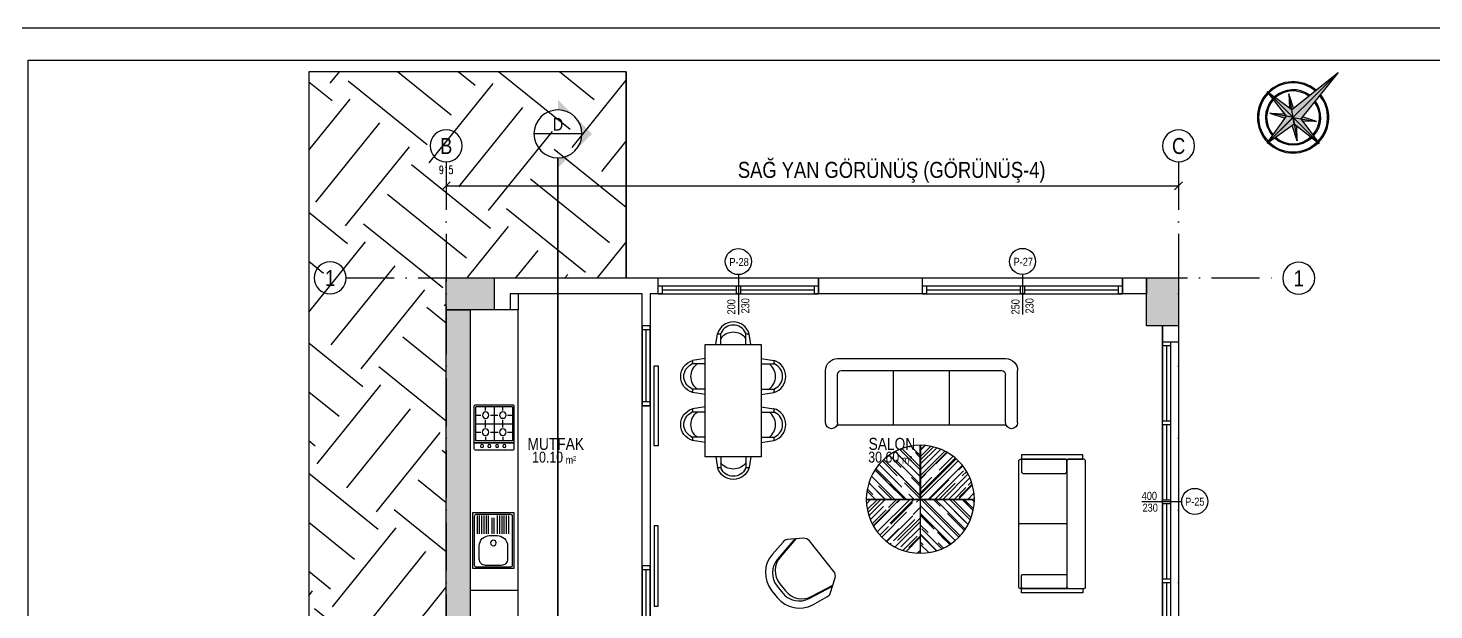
# Model space of a CAD drawing. Header units: millimetres. Extents: x 82776 to 137242, y 11666 to 27998.
# Drawn here: x 94439 to 96195, y 13939 to 14666 of the extents above; entities that cross this region are included whole.
import ezdxf
from ezdxf.enums import TextEntityAlignment as Align
from ezdxf.xclip import XClip

# ---------------------------------------------------------------- set-up
doc = ezdxf.new("R2010")
doc.units = ezdxf.units.MM
doc.header["$XCLIPFRAME"] = 0
doc.linetypes.add('ACAD_ISO10W100', pattern=[18, 12, -3, 0, -3])
doc.linetypes.add('DASHED', pattern=[15, 10, -5])
doc.layers.add('0_IFC_Area', color=100, linetype='Continuous', plot=False)
for name, color, linetype in [('0_IFC_Dimension_Exterior_50', 253, 'Continuous'), ('0_IFC_Elevation_5', 252, 'Continuous'), ('0_IFC_Grid', 14, 'ACAD_ISO10W100'), ('0_IFC_Grid_Text_100', 14, 'Continuous'), ('0_IFC_Hatch', 250, 'Continuous'), ('0_IFC_Hatch_Structure', 251, 'Continuous'), ('0_IFC_Legend_Viewport', 7, 'Continuous'), ('0_IFC_Notation_Section_50', 10, 'Continuous'), ('0_IFC_Room_Text(No)_50', 12, 'Continuous'), ('0_IFC_Text_Explanation_50', 231, 'Continuous'), ('0_IFC_Window_Text', 60, 'Continuous'), ('1_IFC_Concrete_Section', 50, 'Continuous'), ('2_IFC_Wall', 130, 'Continuous'), ('3_IFC_Window', 136, 'Continuous'), ('6_IFC_Furniture', 35, 'Continuous'), ('6_IFC_Furniture_WC', 64, 'Continuous'), ('6_IFC_Furniture_Wetspace', 64, 'Continuous'), ('7_IFC_Landscape', 45, 'Continuous')]:
    doc.layers.add(name, color=color, linetype=linetype)
doc.styles.add('ARIAL-NARROW', font='ARIALN.TTF')
doc.styles.add('IFC_TEXT', font='ARIALN.TTF')
doc.styles.add('IFC_TEXT_DIM', font='romans.shx', dxfattribs={"width": 0.7})
doc.dimstyles.new('IFC_Dim50', dxfattribs={"dimtxt": 10, "dimasz": 10, "dimexe": 0.00125, "dimexo": 0.000625, "dimgap": 5, "dimtad": 1, "dimdec": 4, "dimrnd": 0.5, "dimzin": 9, "dimtxsty": 'IFC_TEXT_DIM', "dimblk": 'OBLIQUE', "dimcen": -2.5, "dimclrd": 256, "dimclre": 256, "dimclrt": 256, "dimazin": 0, "dimtfac": 1, "dimtdec": 4, "dimtix": 1, "dimtmove": 1, "dimatfit": 3, "dimfxl": 5, "dimfxlon": 1, "dimtfillclr": 256, "dimlwd": -1, "dimlwe": 5, "dimarcsym": 0})

# ---------------------------------------------------------------- blocks, each defined once
blk = doc.blocks.new('A$C13A74F9A')
at = {"layer": '0_IFC_Text_Explanation_50', "true_color": 0x636466}
h = blk.add_hatch(color=251, dxfattribs=at)
h.dxf.hatch_style = 1
h.paths.add_polyline_path([(0, 159.2), (-16.1, 11.3), (0, 0)])
h.paths.add_polyline_path([(48.7, 34.1), (15.5, 17.3), (16.1, 11.3)])
h.paths.add_polyline_path([(16.1, 11.3), (0, 0), (91.8, 0)])
h.paths.add_polyline_path([(21.4, -8.5), (13.5, -9.5), (48.7, -34.1)])
h.paths.add_polyline_path([(0, 0), (-13.5, -9.5), (0, -91.8)])
h.paths.add_polyline_path([(-13.5, -9.5), (-21.4, -8.5), (-48.7, -34.1)])
h.paths.add_polyline_path([(-16.1, 11.3), (-91.8, 0), (0, 0)])
h.paths.add_polyline_path([(-15.5, 17.3), (-48.7, 34.1), (-16.1, 11.3)])
at = {"layer": '0_IFC_Text_Explanation_50', "true_color": 0x939598}
h = blk.add_hatch(color=252, dxfattribs=at)
h.dxf.hatch_style = 1
h.paths.add_polyline_path([(0, 159.2), (0, 0), (16.1, 11.3)])
h.paths.add_polyline_path([(48.7, 34.1), (16.1, 11.3), (23.2, 10.2)])
h.paths.add_polyline_path([(91.8, 0), (0, 0), (13.5, -9.5)])
h.paths.add_polyline_path([(13.5, -9.5), (13.5, -9.5), (12.5, -15.8), (48.7, -34.1)])
h.paths.add_polyline_path([(13.5, -9.5), (0, 0), (0, -91.8)])
h.paths.add_polyline_path([(-12.5, -15.8), (-13.5, -9.5), (-48.7, -34.1)])
h.paths.add_polyline_path([(0, 0), (-91.8, 0), (-13.5, -9.5)])
h.paths.add_polyline_path([(-23.2, 10.2), (-48.7, 34.1), (-16.1, 11.3)])
at = {"layer": '0_IFC_Text_Explanation_50'}
for p, q in [((-16.1, 11.3), (0, 159.2)), ((0, 159.2), (16.1, 11.3)), ((-91.8, 0), (-16.1, 11.3)), ((16.1, 11.3), (91.8, 0)), ((0, -91.8), (-13.5, -9.5)), ((13.9, -9.7), (0, 0)), ((0, 0), (0, -91.8))]:
    blk.add_line(p, q, dxfattribs=at)
for points in [[(0, -91.8), (0, 159.2)], [(0, 0), (-48.7, 34.1)], [(-15.5, 17.3), (-48.7, 34.1), (-23.2, 10.2)], [(0, 0), (48.7, 34.1)], [(48.7, 34.1), (15.5, 17.3)], [(48.7, 34.1), (23.2, 10.2)], [(-91.8, 0), (0, 0)], [(0, 0), (-48.7, -34.1)], [(-48.7, -34.1), (-21.4, -8.5)], [(-48.7, -34.1), (-12.5, -15.8)], [(0, 0), (48.7, -34.1)], [(91.8, 0), (0, 0)], [(0, -91.8), (13.5, -9.5)], [(48.7, -34.1), (12.5, -15.8)], [(48.7, -34.1), (21.4, -8.5)]]:
    blk.add_lwpolyline(points, dxfattribs=at)
for points in [[(-91.8, 0), (0, 0), (-13.5, -9.5)], [(91.8, 0), (0, 0), (13.5, -9.5)]]:
    blk.add_lwpolyline(points, close=True, dxfattribs=at)
for radius, start, end in [(89.1, 94.9431, 179.7437), (86.2, 95.3202, 179.4499), (89.1, 0.2563, 85.0569), (86.2, 0.5501, 84.6798), (69, 98.261, 177.1642), (66.1, 98.9053, 176.665), (69, 2.8358, 81.739), (66.1, 3.335, 81.0947), (89.1, 180.2151, 269.7175), (86.2, 180.4617, 269.3936), (69, 182.3776, 266.8716), (66.1, 182.7955, 266.3203), (89.1, 270.2825, 359.7849), (86.2, 270.6064, 359.5383), (69, 273.1284, 357.6224), (66.1, 273.6797, 357.2045)]:
    blk.add_arc((0, 0), radius, start, end, dxfattribs=at)
blk = doc.blocks.new('*U125')
at = {"layer": '0_IFC_Legend_Viewport', "transparency": 33554687}
blk.add_lwpolyline([(-2040.1, 2920), (0, 2920), (0, 0), (-2040.1, 0)], close=True, dxfattribs=at)
at = {"style": 'IFC_TEXT'}
for tag, p in [('PAFTA', (-1847.1, 17.9)), ('KOT', (-1159.1, 18)), ('OLCEK', (-110.4, 17.9))]:
    blk.add_attdef(tag, p, '', height=35, dxfattribs=at)
blk = doc.blocks.new('E-F_STR')
at = {"layer": '0_IFC_Hatch_Structure', "transparency": 33554687}
h = blk.add_hatch(dxfattribs=at)
h.set_pattern_fill('ANSI33', color=256, angle=90)
h.set_pattern_definition([(135, (-98472.608, -14205.3425), (-4.49012806, -4.49012806), []), (135, (-98472.608, -14200.8524), (-4.49012806, -4.49012806), [3.175, -1.5875])])
h.paths.add_polyline_path([(1770, 0), (1730, 0), (1730, 60), (1770, 60)])
h.paths.add_polyline_path([(915, 40), (915, 0), (855, 0), (855, 40)])
h.paths.add_polyline_path([(0, 0), (40, 0), (40, 60), (0, 60)])
h.paths.add_polyline_path([(0, 690), (40, 690), (40, 750), (0, 750)])
h.paths.add_polyline_path([(0, 1170), (40, 1170), (40, 1230), (0, 1230)])
h.paths.add_polyline_path([(855, 1190), (855, 1230), (915, 1230), (915, 1190)])
h.paths.add_polyline_path([(915, 750), (915, 710), (855, 710), (855, 750)])
h.paths.add_polyline_path([(1770, 690), (1730, 690), (1730, 750), (1770, 750)])
h.paths.add_polyline_path([(1770, 1170), (1730, 1170), (1730, 1230), (1770, 1230)])
at = {"layer": '1_IFC_Concrete_Section'}
for points in [[(0, 1170), (40, 1170), (40, 1230), (0, 1230)], [(855, 1190), (855, 1230), (915, 1230), (915, 1190)], [(1770, 1170), (1730, 1170), (1730, 1230), (1770, 1230)], [(0, 690), (40, 690), (40, 750), (0, 750)], [(915, 750), (915, 710), (855, 710), (855, 750)], [(1770, 690), (1730, 690), (1730, 750), (1770, 750)], [(0, 0), (40, 0), (40, 60), (0, 60)], [(1770, 0), (1730, 0), (1730, 60), (1770, 60)], [(915, 40), (915, 0), (855, 0), (855, 40)]]:
    blk.add_lwpolyline(points, close=True, dxfattribs=at)
blk = doc.blocks.new('D BLOK ST')
at = {"layer": '0_IFC_Hatch_Structure', "transparency": 33554687}
h = blk.add_hatch(dxfattribs=at)
h.set_pattern_fill('ANSI33', color=256, angle=90)
h.set_pattern_definition([(135, (-94688.936, -14353.415), (-4.49012806, -4.49012806), []), (135, (-94688.936, -14348.925), (-4.49012806, -4.49012806), [3.175, -1.5875])])
h.paths.add_polyline_path([(855, -40), (885, -40), (885, -1190), (855, -1190)])
at = {"layer": '1_IFC_Concrete_Section'}
blk.add_lwpolyline([(855, -40), (885, -40), (885, -1190), (855, -1190)], close=True, dxfattribs=at)
ref = blk.add_blockref('E-F_STR', (0, -1230))
XClip(ref).set_block_clipping_path([(785.9590912776, -51.8052527105), (1867.1898331397, 1268.2122821532)])
blk = doc.blocks.new('TEK KANAT')
blk.add_wipeout([(-50, 0), (-50, -10), (50, -10), (50, 0)]).dxf.layer = '3_IFC_Window'
at = {"layer": '3_IFC_Window'}
blk.add_lwpolyline([(-50, 0), (-50, -10), (50, -10), (50, 0)], close=True, dxfattribs=at)
for points in [[(-45, 0), (-45, -10)], [(45, 0), (45, -10)], [(50, 0), (50, -10)], [(45, -5), (-45, -5)]]:
    blk.add_lwpolyline(points, dxfattribs=at)
blk = doc.blocks.new('*U354')
blk.add_wipeout([(0, 0), (0, -90), (60, -90), (60, 0)]).dxf.layer = '6_IFC_Furniture_WC'
at = {"layer": '6_IFC_Furniture_WC'}
blk.add_lwpolyline([(0, 0), (60, 0), (60, -90), (0, -90)], close=True, dxfattribs=at)
blk = doc.blocks.new('*U371')
blk.add_wipeout([(0, 0), (0, -350), (60, -350), (60, 0)]).dxf.layer = '6_IFC_Furniture_WC'
at = {"layer": '6_IFC_Furniture_WC'}
blk.add_lwpolyline([(0, 0), (60, 0), (60, -350), (0, -350)], close=True, dxfattribs=at)
blk = doc.blocks.new('IFC_MUTFAK EVYE2')
at = {"layer": '6_IFC_Furniture_Wetspace', "transparency": 33554687}
blk.add_lwpolyline([(70, 0), (0, 0), (0, -51), (70, -51), (70, 0)], close=True, dxfattribs=at)
for points in [[(66, -2), (4, -2, 0.414214), (2, -4), (2, -47, 0.414214), (4, -49), (66, -49, 0.414214), (68, -47), (68, -4, 0.414214)], [(28.3, -7.8), (12, -7.8, 0.414214), (4, -15.8), (4, -35.2, 0.414214), (12, -43.2), (28.3, -43.2, 0.414214), (41.3, -30.2), (41.3, -20.8, 0.414214)]]:
    blk.add_lwpolyline(points, format="xyb", close=True, dxfattribs=at)
for points in [[(66.3, -6.7), (43.6, -6.7)], [(66.3, -9.5), (43.6, -9.5)], [(66.3, -12.3), (43.6, -12.3)], [(66.3, -15.1), (43.6, -15.1)], [(66.3, -17.9), (43.6, -17.9)], [(66.3, -20.7), (43.6, -20.7)], [(63.6, -24.8), (43.6, -24.8)], [(63.6, -27.6), (43.6, -27.6)], [(66.3, -31.9), (43.6, -31.9)], [(66.3, -34.7), (43.6, -34.7)], [(66.3, -37.5), (43.6, -37.5)], [(66.3, -40.3), (43.6, -40.3)], [(66.3, -43.1), (43.6, -43.1)], [(66.3, -45.9), (43.6, -45.9)]]:
    blk.add_lwpolyline(points, dxfattribs=at)
blk.add_circle((32.1, -25.5), 3.5, dxfattribs=at)
blk = doc.blocks.new('IFC_OCAK')
at = {"layer": '6_IFC_Furniture_Wetspace'}
for p, q in [((-32.5, -24.1), (-32.5, 24)), ((-31.5, 25), (22.2, 25)), ((-23.8, -25.1), (-23.8, 25)), ((-23.3, -25.1), (-23.3, 25)), ((-21.2, 23), (-21.2, -23)), ((21.2, 23), (-21.2, 23)), ((21.2, 23), (21.2, -23)), ((23.2, 24), (23.2, -24.1)), ((-31.5, -25.1), (22.2, -25.1)), ((-21.2, -23), (21.2, -23))]:
    blk.add_line(p, q, dxfattribs=at)
for points in [[(-10.7, 16.6), (-10.7, 23)], [(0, -23), (0, 23)], [(10.7, 16.6), (10.7, 23)], [(-16.3, 10.7), (-21.2, 10.7)], [(-10.7, -4.8), (-10.7, 4.9)], [(-4.8, 10.7), (4.8, 10.7)], [(10.7, -4.8), (10.7, 4.7)], [(16.7, 10.7), (21.2, 10.7)], [(21.2, -0.2), (-21.2, -0.2)], [(-16.3, -10.7), (-21.2, -10.7)], [(-10.7, -23), (-10.7, -16.6)], [(-4.8, -10.7), (4.8, -10.7)], [(10.7, -23), (10.7, -16.6)], [(16.7, -10.7), (21.2, -10.7)]]:
    blk.add_lwpolyline(points, dxfattribs=at)
for centre, radius in [((-27.9, 12.7), 1.85), ((-27.9, 3.6), 1.85), ((-10.6, 10.7), 4.03), ((10.8, 10.7), 4.03), ((-27.9, -6.1), 1.85), ((-27.9, -15.3), 1.85), ((-10.6, -10.9), 4.03), ((10.7, -10.7), 4.03)]:
    blk.add_circle(centre, radius, dxfattribs=at)
for centre, start, end in [((-31.5, 24), 90, 180), ((22.2, 24), 0, 90), ((-31.5, -24.1), 180, 270), ((22.2, -24.1), 270, 0)]:
    blk.add_arc(centre, 1, start, end, dxfattribs=at)
blk = doc.blocks.new('IFC_KOLTUK TEKLI')
blk.add_wipeout([(-41.8, 25.5), (-17.7, 22.7), (-16.4, 22.3), (-15, 21.9), (-13.3, 21.1), (-11.7, 20.3), (-10, 19.2), (-8.5, 18.1), (-6.7, 16.4), (-5.8, 15.3), (-4, 13), (-2.7, 10.8), (-1.8, 8.6), (-0.8, 5.4), (-0.3, 2), (-0.3, -1.8), (-1.2, -6.1), (-2.2, -8.9), (-4.2, -12.5), (-5.9, -14.8), (-8.3, -17.1), (-10.4, -18.8), (-14.1, -20.8), (-15.8, -21.4), (-18.9, -22.1), (-23.4, -23), (-28.4, -24), (-39.7, -26.2), (-40.4, -26.1), (-41.1, -25.8), (-41.5, -25.3), (-41.9, -24.6), (-42, -22.3), (-42, -22.3), (-45.6, -22.5), (-46.8, -22.3), (-47.9, -21.5), (-48.5, -20.9), (-49.6, -19.4), (-50.1, -18.5), (-50.6, -17.4), (-51.1, -16.3), (-51.5, -15), (-52.2, -12.9), (-52.7, -10.9), (-53.1, -8.6), (-53.4, -6.8), (-53.7, -4.4), (-53.8, -1.9), (-53.9, -0.2), (-54, 2.5), (-53.8, 5.8), (-53.7, 7.4), (-53.4, 9.7), (-52.9, 12.7), (-52.4, 14.6), (-51.6, 16.8), (-51, 18.1), (-50.2, 19.7), (-49, 20.6), (-47.5, 21.2), (-45.1, 21.3), (-43.9, 21.4), (-44, 23.2), (-43.9, 23.8), (-43.8, 24.2), (-43.7, 24.4), (-43.3, 24.8), (-42.5, 25.3)]).dxf.layer = '6_IFC_Furniture'
at = {"layer": '6_IFC_Furniture'}
for p, q in [((-47.5, 21.2), (-43.9, 21.4)), ((-43.8, 18.7), (-44, 23.1)), ((-41.5, 25.4), (-17.7, 22.7)), ((-17.6, 21), (-17.6, 19.9)), ((-42, 17.1), (-16.9, 18.2)), ((-40.5, -17.9), (-15.3, -16.8)), ((-15.9, -18.6), (-15.9, -19.7)), ((-45.6, -22.5), (-42, -22.3)), ((-42, -24.1), (-42.1, -19.7)), ((-39.3, -26.2), (-15.8, -21.4))]:
    blk.add_line(p, q, dxfattribs=at)
blk.add_lwpolyline([(-47.5, 21.2), (-48.6, 20.9), (-49.7, 20), (-50.7, 18.7), (-51.6, 16.8), (-52.4, 14.6), (-53.1, 11.9), (-53.5, 9), (-53.8, 5.8), (-54, 2.5), (-53.9, -1), (-53.7, -4.4), (-53.3, -7.7), (-52.7, -10.9), (-51.9, -13.8), (-51.1, -16.3), (-50.1, -18.5), (-49, -20.3), (-47.9, -21.5), (-46.8, -22.3), (-45.6, -22.5)], dxfattribs=at)
for centre, radius, start, end in [((-41.8, 23.2), 2.24, 83.5321, 182.491), ((-23.3, 0.4), 23.1, 289.0213, 75.9607), ((-16.4, 21), 1.25, 71.4892, 182.491), ((-14.9, 20), 2.65, 182.491, 246.9129), ((-42.1, 18.8), 1.75, 182.491, 272.491), ((-36.4, -0.2), 21.9, 309.3609, 55.6211), ((-23.3, 0.4), 18.7, 298.0691, 66.9129), ((-40.4, -19.6), 1.75, 92.491, 182.491), ((-13.3, -18.5), 2.65, 118.0691, 182.491), ((-39.7, -24), 2.24, 182.491, 281.4499), ((-14.6, -19.6), 1.25, 182.491, 293.4929)]:
    blk.add_arc(centre, radius, start, end, dxfattribs=at)
blk = doc.blocks.new('*U344')
blk.add_wipeout([(0, 0), (140, 0), (140, -70), (0, -70)]).dxf.layer = '6_IFC_Furniture'
at = {"layer": '6_IFC_Furniture', "transparency": 33554687}
blk.add_lwpolyline([(0, -70), (0, 0), (140, 0), (140, -70)], close=True, dxfattribs=at)
blk = doc.blocks.new('IFC_SALON MASA 3')
for p, xscale, yscale, zscale, rotation in [((41, 30.8), 0.8999999999999998, 0.8999999999999998, 0.8999999999999998, 87.50133554998551), ((168.5, -36.4), 0.9, 0.9, 0.9, 357.5013355499855), ((41, -100.8), -0.8999999999999998, 0.8999999999999998, 0.8999999999999998, 92.49866445001452)]:
    blk.add_blockref('IFC_KOLTUK TEKLI', p, dxfattribs=dict(xscale=xscale, yscale=yscale, zscale=zscale, rotation=rotation))
for p, xscale, yscale, zscale, rotation in [((101.2, 30.8), 0.8999999999999998, 0.8999999999999998, 0.8999999999999998, 87.50133554998551), ((-28.5, -36.4), -0.9, 0.9, 0.9, 2.498664450014507), ((101.2, -100.8), -0.8999999999999998, 0.8999999999999998, 0.8999999999999998, 92.49866445001452)]:
    blk.add_blockref('IFC_KOLTUK TEKLI', p, dxfattribs=dict(xscale=xscale, yscale=yscale, zscale=zscale, rotation=rotation))
at = {"xscale": -1}
blk.add_blockref('*U344', (140, 0), dxfattribs=at)
blk = doc.blocks.new('IFC_KOLTUK IKILI')
blk.add_wipeout([(0, 27), (0, -725), (1560, -725), (1560, 27)]).dxf.layer = '6_IFC_Furniture'
at = {"layer": '6_IFC_Furniture'}
for p, q in [((50, -167), (50, 12)), ((65, 27), (1495, 27)), ((1510, 12), (1510, -167)), ((50, 0), (0, 0)), ((0, 0), (0, -693)), ((50, -693), (50, 0)), ((1510, -693), (1510, 0)), ((1510, 0), (1560, 0)), ((1560, 0), (1560, -693)), ((50, -197), (50, -678)), ((1495, -182), (65, -182)), ((194, -182), (65, -182)), ((209, -678), (209, -197)), ((780, -182), (780, -725)), ((1351, -678), (1351, -197)), ((1366, -182), (1495, -182)), ((1510, -197), (1510, -678)), ((0, -693), (50, -693)), ((50, -693), (50, -710)), ((65, -693), (194, -693)), ((65, -725), (1495, -725)), ((1495, -693), (1366, -693)), ((1510, -710), (1510, -693)), ((1560, -693), (1510, -693))]:
    blk.add_line(p, q, dxfattribs=at)
for centre, start, end in [((65, 12), 90, 180), ((1495, 12), 0, 90), ((65, -167), 180, 270), ((65, -197), 90, 180), ((194, -197), 0, 90), ((1366, -197), 90, 180), ((1495, -167), 270, 0), ((1495, -197), 0, 90), ((65, -678), 180, 270), ((65, -710), 180, 270), ((194, -678), 270, 0), ((1366, -678), 180, 270), ((1495, -678), 270, 0), ((1495, -710), 270, 0)]:
    blk.add_arc(centre, 15, start, end, dxfattribs=at)
blk = doc.blocks.new('IFC_KOLTUK 3LU')
blk.add_wipeout([(-93, 134.1), (-93, -105.9), (-5.5, -105.9), (-5.5, 134.1)]).dxf.layer = '6_IFC_Furniture'
at = {"layer": '6_IFC_Furniture'}
for p, q in [((-13, 134.1), (-78, 134.1)), ((-93, 119.1), (-93, -90.9)), ((-78, 114.1), (-78, -85.9)), ((-13, 119.1), (-73, 119.1)), ((-10, -91.6), (-10, 119.7)), ((-10, 49.1), (-78, 49.1)), ((-10, -20.9), (-78, -20.9)), ((-13, -90.9), (-73, -90.9)), ((-13, -105.9), (-78, -105.9))]:
    blk.add_line(p, q, dxfattribs=at)
for centre, radius, start, end in [((-78, 119.1), 15, 90, 180), ((-13, 126.6), 7.5, 270, 90), ((-73, 114.1), 5, 90, 180), ((-73, -85.9), 5, 180, 270), ((-78, -90.9), 15, 180, 270), ((-13, -98.4), 7.5, 270, 90)]:
    blk.add_arc(centre, radius, start, end, dxfattribs=at)
blk = doc.blocks.new('bdlobisehpaortapl')
blk.add_wipeout([(-67.5, -0.3), (-67.5, -0.6), (-67.2, -6.3), (-67.2, -6.3), (-65.9, -14.6), (-65.9, -14.6), (-64.9, -18.5), (-64.9, -18.5), (-62.8, -24.7), (-62.8, -24.7), (-60.4, -30), (-60.4, -30), (-57.9, -34.7), (-56.1, -37.5), (-56.1, -37.5), (-51.9, -43.1), (-51.9, -43.1), (-49.5, -45.9), (-46.9, -48.6), (-44.7, -50.5), (-41.8, -53), (-41.8, -53), (-37.2, -56.3), (-37.2, -56.3), (-32.4, -59.2), (-32.4, -59.2), (-32.4, -59.2), (-25.7, -62.4), (-25.7, -62.4), (-17.2, -65.3), (-17.2, -65.3), (-10.9, -66.6), (-6.9, -67.2), (-0.3, -67.5), (0.3, -67.5), (4.8, -67.3), (8, -67), (10.3, -66.7), (13.7, -66.1), (16, -65.6), (18.6, -64.9), (20.2, -64.4), (22.2, -63.7), (25.5, -62.5), (27.6, -61.6), (30, -60.5), (32.8, -59), (35.4, -57.5), (38, -55.8), (39.6, -54.7), (41.8, -53), (43.5, -51.6), (45.9, -49.5), (48.4, -47.1), (50.5, -44.8), (52.8, -42.1), (54.4, -39.9), (55.9, -37.8), (57.9, -34.7), (59.2, -32.4), (60.3, -30.3), (61.1, -28.8), (62.1, -26.4), (62.9, -24.4), (63.9, -21.7), (64.6, -19.6), (65.6, -16), (66.1, -13.6), (66.1, -13.6), (66.8, -9.6), (67, -7.9), (67.3, -5.1), (67.4, -2.7), (67.5, -0.3), (67.5, 0.3), (67.5, 0.6), (67.4, 3.7), (67.3, 5.4), (67, 7.8), (66.8, 9.6), (66.4, 12.1), (65.9, 14.4), (65.5, 16.3), (64.8, 18.8), (64.2, 20.9), (63.3, 23.5), (62.2, 26.3), (61.4, 28), (60.9, 29.1), (59.2, 32.4), (57.4, 35.4), (55.8, 38), (54.8, 39.4), (53.1, 41.6), (51.4, 43.7), (50.3, 45), (48.7, 46.8), (48.7, 46.8), (45.6, 49.8), (45.6, 49.8), (43, 52), (40.6, 53.9), (39.6, 54.7), (36.8, 56.6), (34.8, 57.8), (33, 58.9), (30.8, 60), (28.1, 61.4), (25.9, 62.3), (23, 63.4), (23, 63.4), (20, 64.5), (16.4, 65.5), (12.2, 66.4), (11.2, 66.6), (9.6, 66.8), (7.4, 67.1), (4.5, 67.4), (1.3, 67.5), (0.3, 67.5), (-0.3, 67.5), (-3.7, 67.4), (-8.4, 67), (-12.5, 66.3), (-14.7, 65.9), (-16.8, 65.4), (-18.6, 64.9), (-19.9, 64.5), (-21.4, 64), (-22.3, 63.7), (-23.5, 63.3), (-25.9, 62.3), (-27.1, 61.8), (-30, 60.5), (-32.8, 59), (-36.1, 57), (-38.8, 55.2), (-41.4, 53.3), (-43.3, 51.8), (-46.2, 49.2), (-48.3, 47.2), (-50.5, 44.8), (-52.4, 42.6), (-53.7, 40.8), (-53.7, 40.8), (-56.2, 37.4), (-58.1, 34.3), (-58.1, 34.3), (-60.9, 29.2), (-62.5, 25.4), (-64.4, 20.3), (-65.4, 16.8), (-66.6, 11), (-66.6, 11), (-67.3, 4.6), (-67.5, 0.3)]).dxf.layer = '6_IFC_Furniture'
at = {"layer": '6_IFC_Furniture'}
h = blk.add_hatch(dxfattribs=at)
h.set_pattern_fill('AR-RROOF', color=256, scale=0.5, angle=135)
h.paths.add_polyline_path([(-67.5, 0.3), (-0.3, 0.3), (-0.3, 67.5, 0.411612)])
h = blk.add_hatch(dxfattribs=at)
h.set_pattern_fill('AR-RROOF', color=256, scale=0.5, angle=45)
h.paths.add_polyline_path([(0.3, 0.3), (67.5, 0.3, 0.411612), (0.3, 67.5)])
h = blk.add_hatch(dxfattribs=at)
h.set_pattern_fill('AR-RROOF', color=256, scale=0.5, angle=45)
h.paths.add_polyline_path([(-67.5, -0.3, 0.411612), (-0.3, -67.5), (-0.3, -0.3)])
h = blk.add_hatch(dxfattribs=at)
h.set_pattern_fill('AR-RROOF', color=256, scale=0.5, angle=135)
h.paths.add_polyline_path([(0.3, -67.5, 0.411612), (67.5, -0.3), (0.3, -0.3)])
blk.add_line((-0.3, -0.3), (0.3, 0.3), dxfattribs=at)
for points in [[(-67.5, 0.3), (-0.3, 0.3), (-0.3, 67.5)], [(0.3, 67.5), (0.3, 0.3), (67.5, 0.3)], [(-67.5, -0.3), (-0.3, -0.3), (-0.3, -67.5)], [(0.3, -67.5), (0.3, -0.3), (67.5, -0.3)]]:
    blk.add_lwpolyline(points, dxfattribs=at)
blk.add_circle((0, 0), 67.5, dxfattribs=at)
blk = doc.blocks.new('bdlobitekli2pl')
blk.add_wipeout([(50, -56.4), (45.3, -30.4), (44.3, -26.9), (42.5, -22.5), (39.2, -17), (37.6, -14.9), (34.4, -11.3), (32.2, -9.3), (29.2, -7.1), (25.5, -4.8), (25.5, -4.8), (17.9, -1.7), (14.8, -0.9), (11.4, -0.3), (11.4, -0.3), (6.5, 0), (0, 0), (-3.2, 0), (-6.5, 0), (-11, -0.2), (-14.1, -0.7), (-17.2, -1.5), (-20.5, -2.5), (-27, -5.7), (-30.1, -7.7), (-32.2, -9.3), (-35.6, -12.6), (-38.4, -15.9), (-40.8, -19.4), (-42.1, -21.8), (-43.4, -24.4), (-44.8, -28.5), (-45.4, -30.6), (-46.7, -37.2), (-47.4, -41.5), (-47.9, -44.3), (-48.7, -48.8), (-49.3, -52), (-49.9, -55.6), (-50, -58), (-49.8, -60.9), (-49.1, -62.3), (-46.8, -65.7), (-36, -81.6), (-36, -81.6), (-32.4, -84.8), (-32.4, -84.8), (-27.7, -86), (27.7, -86), (29.4, -85.8), (29.4, -85.8), (32.4, -84.8), (34.2, -83.6), (34.2, -83.6), (36, -81.6), (45.5, -67.7), (49.1, -62.3), (49.1, -62.3), (49.8, -60.9), (50, -59.5)]).dxf.layer = '6_IFC_Furniture'
at = {"layer": '6_IFC_Furniture'}
blk.add_lwpolyline([(-27.7, -86, -0.248329), (-36, -81.6), (-49.1, -62.3, -0.150413), (-50, -59.5), (-50, -56.4, -0.044206), (-49.9, -55.6), (-45.9, -33, -0.363354), (-6.5, 0), (6.5, 0, -0.363354), (45.9, -33), (49.9, -55.6, -0.044206), (50, -56.4), (50, -59.5, -0.150413), (49.1, -62.3), (36, -81.6, -0.248329), (27.7, -86)], format="xyb", close=True, dxfattribs=at)
for points in [[(-42.8, -71.6), (-35.9, -34.5, -0.36141), (-6.4, -10), (6.4, -10, -0.36141), (35.9, -34.5), (42.8, -71.6)], [(-42, -72.7), (-35.9, -39.5, -0.36141), (-6.4, -15), (6.4, -15, -0.36141), (35.9, -39.5), (42, -72.7)]]:
    blk.add_lwpolyline(points, format="xyb", dxfattribs=at)
blk = doc.blocks.new('F_BK_PLAN')
at = {"layer": '2_IFC_Wall'}
for points in [[(880, 1170), (880, 640), (860, 640), (860, 650), (810, 650), (810, 720), (800, 720), (800, 730), (840, 730)], [(860, 1170), (860, 750)]]:
    blk.add_lwpolyline(points, dxfattribs=at)
at = {"rotation": 270}
for p in [(220, 1120), (220, 820)]:
    blk.add_blockref('TEK KANAT', p, dxfattribs=at)
for name, p, xscale, rotation in [('IFC_KOLTUK 3LU', (573, 1036.1), -1.000000000000002, 90), ('bdlobisehpaortapl', (557.3, 953.4), -1, 180)]:
    blk.add_blockref(name, p, dxfattribs=dict(xscale=xscale, rotation=rotation))
for name, p, xscale, yscale, zscale, rotation in [('IFC_KOLTUK IKILI', (760.5, 836.4), -0.1105677115805441, 0.1105677115805441, 0.1105677115805441, 270), ('bdlobitekli2pl', (375, 835.1), -0.8800000000000094, 0.8800000000000096, 0.8800000000000096, 128.6107189519845)]:
    blk.add_blockref(name, p, dxfattribs=dict(xscale=xscale, yscale=yscale, zscale=zscale, rotation=rotation))
at = {"xscale": -1}
blk.add_blockref('*U354', (55, 840), dxfattribs=at)
at = {"layer": '3_IFC_Window'}
for points in [[(225, 1120), (230, 1120), (230, 1020), (225, 1020)], [(225, 820), (230, 820), (230, 920), (225, 920)]]:
    blk.add_lwpolyline(points, close=True, dxfattribs=at)
at = {"xscale": -1}
blk.add_blockref('*U371', (55, 1190), dxfattribs=at)
at = {"layer": '2_IFC_Wall'}
blk.add_lwpolyline([(25, 1230), (840, 1230), (840, 1210), (220, 1210), (220, 1170), (210, 1170), (210, 1210), (55, 1210), (55, 1190), (25, 1190)], dxfattribs=at)
at = {"xscale": -1, "rotation": 270}
for name, p in [('IFC_OCAK', (25, 1047.8)), ('IFC_MUTFAK EVYE2', (49.5, 866.7))]:
    blk.add_blockref(name, p, dxfattribs=at)
at = {"xscale": -1.000000000000002, "rotation": 90}
blk.add_blockref('IFC_SALON MASA 3', (288.6, 1146.6), dxfattribs=at)
blk = doc.blocks.new('0_IFC_ROOM_TEXT_50')
at = {"layer": '0_IFC_Room_Text(No)_50', "insert": (13.2, -40), "char_height": 9.62, "attachment_point": 1, "style": 'IFC_TEXT'}
blk.add_mtext_dynamic_manual_height_columns('m²', width=16.695, gutter_width=6.88, heights=[0], dxfattribs=at)
at = {"layer": '0_IFC_Room_Text(No)_50', "style": 'IFC_TEXT'}
blk.add_attdef('ROOM_NUMBER', text='', height=7.7, dxfattribs=at).set_placement((0.7, -10.7), align=Align.CENTER)
blk.add_attdef('ROOM_NAME', text='', height=13.5, dxfattribs=at).set_placement((0.7, -24.8), align=Align.MIDDLE_CENTER)
blk.add_attdef('AREA', text='', height=13.5, dxfattribs=at).set_placement((9.8, -49.7), align=Align.RIGHT)
at = {"layer": '0_IFC_Text_Explanation_50', "style": 'IFC_TEXT', "flags": 1}
for tag, p in [('DÖŞEME:', (-41.1, -64.4)), ('DUVAR:', (-41.1, -75.5)), ('TAVAN:', (-41.1, -86.7))]:
    blk.add_attdef(tag, p, '', height=7.7, dxfattribs=at)
blk = doc.blocks.new('D_BK_ALAN')
at = {"layer": '0_IFC_Area'}
for points in [[(-1377.6, -174.7), (-1317.6, -174.7), (-1317.6, -194.7), (-1162.6, -194.7), (-1162.6, 285.3), (-1327.6, 285.3), (-1327.6, 265.3), (-1377.6, 265.3)], [(-532.6, 285.3), (-1152.6, 285.3), (-1152.6, -194.7), (-532.6, -194.7), (-532.6, -174.7), (-512.6, -174.7), (-512.6, 245.3), (-532.6, 245.3)]]:
    blk.add_lwpolyline(points, close=True, dxfattribs=at)
ref = blk.add_blockref('0_IFC_ROOM_TEXT_50', (-851.5, 122.7))
ref.add_attrib('ROOM_NAME', 'SALON', dxfattribs={"layer": '0_IFC_Room_Text(No)_50', "height": 15, "style": 'IFC_TEXT'}).set_placement((-850.8, 97.9), align=Align.MIDDLE_CENTER)
ref.add_attrib('AREA', '30.60', dxfattribs={"layer": '0_IFC_Room_Text(No)_50', "height": 13.47, "style": 'IFC_TEXT'}).set_placement((-841.7, 74.6), align=Align.RIGHT)
ref = blk.add_blockref('0_IFC_ROOM_TEXT_50', (-1271.4, 122.7))
ref.add_attrib('ROOM_NAME', 'MUTFAK', dxfattribs={"layer": '0_IFC_Room_Text(No)_50', "height": 15, "style": 'IFC_TEXT'}).set_placement((-1270.7, 97.9), align=Align.MIDDLE_CENTER)
ref.add_attrib('AREA', '10.10', dxfattribs={"layer": '0_IFC_Room_Text(No)_50', "height": 13.47, "style": 'IFC_TEXT'}).set_placement((-1261.6, 74.6), align=Align.RIGHT)
blk = doc.blocks.new('*U1526')
at = {"layer": '0_IFC_Window_Text', "style": 'ARIAL-NARROW'}
blk.add_attdef('TİP', (113.8, 35.1), '', height=10, dxfattribs=at)
blk.add_wipeout([(0, 0), (250, 0), (250, 20), (0, 20)]).dxf.layer = '3_IFC_Window'
at = {"layer": '0_IFC_Elevation_5'}
blk.add_lwpolyline([(0, 10), (0, 20), (250, 20), (250, 10)], dxfattribs=at)
at = {"layer": '0_IFC_Window_Text'}
blk.add_circle((125, 40.6), 16.3, dxfattribs=at)
at = {"layer": '2_IFC_Wall'}
for points in [[(0, 0), (0, 20)], [(250, 0), (250, 20)]]:
    blk.add_lwpolyline(points, dxfattribs=at)
at = {"layer": '3_IFC_Window'}
for points in [[(0, 10), (5, 10), (5, 0), (0, 0)], [(245, 10), (250, 10), (250, 0), (245, 0)]]:
    blk.add_lwpolyline(points, close=True, dxfattribs=at)
for points in [[(0, 0), (250, 0)], [(5, 10), (245, 10)], [(5, 5), (245, 5)]]:
    blk.add_lwpolyline(points, dxfattribs=at)
blk.add_wipeout([(122.5, 0), (127.5, 0), (127.5, 10), (122.5, 10)]).dxf.layer = '3_IFC_Window'
at = {"layer": '0_IFC_Window_Text'}
blk.add_lwpolyline([(125, 24.3), (125, -25.7)], dxfattribs=at)
at = {"layer": '3_IFC_Window'}
blk.add_lwpolyline([(122.5, 10), (127.5, 10), (127.5, 0), (122.5, 0)], close=True, dxfattribs=at)
at = {"layer": '0_IFC_Window_Text', "insert": (111.2, -25.7), "char_height": 10, "attachment_point": 1, "rotation": 90, "style": 'ARIAL-NARROW'}
blk.add_mtext_dynamic_manual_height_columns('250', width=65.154, gutter_width=50, heights=[0], dxfattribs=at)
at = {"layer": '0_IFC_Window_Text', "style": 'ARIAL-NARROW'}
blk.add_attdef('YUKSEKLIK', (138.7, -24.4), '', height=10, rotation=90, dxfattribs=at)
blk = doc.blocks.new('*U1534')
at = {"layer": '0_IFC_Window_Text', "style": 'ARIAL-NARROW'}
blk.add_attdef('TİP', (88.8, 34.9), '', height=10, dxfattribs=at)
blk.add_wipeout([(0, 0), (200, 0), (200, 20), (0, 20)]).dxf.layer = '3_IFC_Window'
at = {"layer": '0_IFC_Elevation_5'}
blk.add_lwpolyline([(0, 10), (0, 20), (200, 20), (200, 10)], dxfattribs=at)
at = {"layer": '0_IFC_Window_Text'}
blk.add_circle((100, 40.4), 16.3, dxfattribs=at)
at = {"layer": '2_IFC_Wall'}
for points in [[(0, 0), (0, 20)], [(200, 0), (200, 20)]]:
    blk.add_lwpolyline(points, dxfattribs=at)
at = {"layer": '3_IFC_Window'}
for points in [[(0, 10), (5, 10), (5, 0), (0, 0)], [(195, 10), (200, 10), (200, 0), (195, 0)]]:
    blk.add_lwpolyline(points, close=True, dxfattribs=at)
for points in [[(0, 0), (200, 0)], [(5, 10), (195, 10)], [(5, 5), (195, 5)]]:
    blk.add_lwpolyline(points, dxfattribs=at)
blk.add_wipeout([(97.5, 0), (102.5, 0), (102.5, 10), (97.5, 10)]).dxf.layer = '3_IFC_Window'
at = {"layer": '0_IFC_Window_Text'}
blk.add_lwpolyline([(100, 24.1), (100, -25.7)], dxfattribs=at)
at = {"layer": '3_IFC_Window'}
blk.add_lwpolyline([(97.5, 10), (102.5, 10), (102.5, 0), (97.5, 0)], close=True, dxfattribs=at)
at = {"layer": '0_IFC_Window_Text', "insert": (86.2, -25.7), "char_height": 10, "attachment_point": 1, "rotation": 90, "style": 'ARIAL-NARROW'}
blk.add_mtext_dynamic_manual_height_columns('200', width=65.154, gutter_width=50, heights=[0], dxfattribs=at)
at = {"layer": '0_IFC_Window_Text', "style": 'ARIAL-NARROW'}
blk.add_attdef('YUKSEKLIK', (113.7, -24.4), '', height=10, rotation=90, dxfattribs=at)
blk = doc.blocks.new('PEN_230X400')
blk.add_wipeout([(-400.015, 0), (0, 0), (0, 20), (-400.015, 20)]).dxf.layer = '3_IFC_Window'
at = {"layer": '0_IFC_Elevation_5'}
blk.add_lwpolyline([(-400.015, 10), (-400.015, 20), (0, 20), (0, 10)], dxfattribs=at)
at = {"layer": '2_IFC_Wall'}
for points in [[(-400.015, 0), (-400.015, 20)], [(0, 0), (0, 20)]]:
    blk.add_lwpolyline(points, dxfattribs=at)
at = {"layer": '3_IFC_Window'}
for points in [[(-400.015, 10), (-395.015, 10), (-395.015, 0), (-400.015, 0)], [(-5, 10), (0, 10), (0, 0), (-5, 0)]]:
    blk.add_lwpolyline(points, close=True, dxfattribs=at)
for points in [[(-400.015, 0), (-5, 0)], [(-395.015, 10), (-5, 10)], [(-395.015, 5), (-5, 5)]]:
    blk.add_lwpolyline(points, dxfattribs=at)
for points in [[(-301.265, 0), (-296.265, 0), (-296.265, 10), (-301.265, 10)], [(-202.5, 0), (-197.5, 0), (-197.5, 10), (-202.5, 10)], [(-103.765, 0), (-98.765, 0), (-98.765, 10), (-103.765, 10)]]:
    blk.add_wipeout(points).dxf.layer = '3_IFC_Window'
for points in [[(-301.265, 10), (-296.265, 10), (-296.265, 0), (-301.265, 0)], [(-202.5, 10), (-197.5, 10), (-197.5, 0), (-202.5, 0)], [(-103.765, 10), (-98.765, 10), (-98.765, 0), (-103.765, 0)]]:
    blk.add_lwpolyline(points, close=True, dxfattribs=at)
blk = doc.blocks.new('*U1535')
at = {"layer": '0_IFC_Window_Text'}
blk.add_lwpolyline([(-32.6, -0.6), (-82.4, -0.6)], dxfattribs=at)
blk.add_circle((-16.3, 0), 16.3, dxfattribs=at)
at = {"layer": '0_IFC_Window_Text', "style": 'ARIAL-NARROW'}
for tag, p in [('GENISLIK', (-82.5, 1.9)), ('YUKSEKLIK', (-81.5, -12.8))]:
    blk.add_attdef(tag, p, '', height=10, dxfattribs=at)
blk.add_attdef('WINDOWTEXT', text='', height=10, dxfattribs=at).set_placement((-16.2, -5.3), align=Align.CENTER)
blk = doc.blocks.new('D B1 DOGRAMA')
for name, p, values in [('*U1534', (-650, 1210), {'YUKSEKLIK': '230', 'TİP': 'P-28'}), ('*U1526', (-320, 1210), {'YUKSEKLIK': '230', 'TİP': 'P-27'})]:
    blk.add_blockref(name, p).add_auto_attribs(values)
at = {"rotation": 270}
blk.add_blockref('PEN_230X400', (-20, 750), dxfattribs=at)
blk.add_blockref('*U1535', (36.4, 950.7)).add_auto_attribs({'YUKSEKLIK': '230', 'GENISLIK': '400', 'WINDOWTEXT': 'P-25'})
blk = doc.blocks.new('*U478')
at = {"layer": '0_IFC_Room_Text(No)_50'}
h = blk.add_hatch(color=256, dxfattribs=at)
h.paths.add_polyline_path([(-1061, 0), (-530, -530, -0.414214), (-530, 530)])
h.paths.add_polyline_path([(-530, 530, -0.198912), (0, 750), (0, 1061)])
h.paths.add_polyline_path([(-530, -530), (0, -1061), (0, -750, -0.198912)])
at = {"layer": '0_IFC_Room_Text(No)_50', "linetype": 'Continuous'}
blk.add_line((-750, 0), (750, 0), dxfattribs=at)
blk.add_circle((0, 0), 750, dxfattribs=at)
at = {"layer": '0_IFC_Room_Text(No)_50', "style": 'IFC_TEXT'}
blk.add_attdef('NO', text='', height=400, dxfattribs=at).set_placement((0, 100), align=Align.CENTER)
for p in [(0, -100), (0, -374)]:
    blk.add_attdef('SHEET', text='', height=200, dxfattribs=at).set_placement(p, align=Align.TOP_CENTER)
blk = doc.blocks.new('D B2 KESIT YERLERI')
at = {"layer": '0_IFC_Notation_Section_50', "linetype": 'DASHED', "ltscale": 3, "const_width": 2}
blk.add_lwpolyline([(139.6, -150), (139.6, 1380)], dxfattribs=at)
ref = blk.add_blockref('*U478', (139.6, 1410), dxfattribs=dict(xscale=-0.0400000000259542, yscale=0.0400000000259542, zscale=0.0400000000259542))
ref.add_attrib('NO', 'D', dxfattribs={"layer": '0_IFC_Room_Text(No)_50', "height": 16, "style": 'IFC_TEXT'}).set_placement((139.6, 1414), align=Align.CENTER)
at = {"layer": '0_IFC_Notation_Section_50', "transparency": 33554687, "insert": (364.4, 1375), "char_height": 20, "attachment_point": 1, "style": 'IFC_TEXT'}
blk.add_mtext_dynamic_manual_height_columns('\\pxql;SAĞ YAN GÖRÜNÜŞ (GÖRÜNÜŞ-4)', width=459.66, gutter_width=12.5, heights=[0], dxfattribs=at)
blk = doc.blocks.new('0_IFC_AXIS_TEXT_100')
at = {"layer": '0_IFC_Grid_Text_100'}
blk.add_circle((0, 1000), 1000, dxfattribs=at)
at = {"layer": '0_IFC_Grid_Text_100', "style": 'IFC_TEXT'}
blk.add_attdef('AXIS_NO', text='', height=1000, dxfattribs=at).set_placement((0, 993), align=Align.MIDDLE_CENTER)
blk = doc.blocks.new('_Oblique')
at = {"color": 0, "linetype": 'ByBlock', "lineweight": -2}
blk.add_line((-0.5, -0.5), (0.5, 0.5), dxfattribs=at)
blk = doc.blocks.new('*D1860')
at = {"layer": '0_IFC_Dimension_Exterior_50', "lineweight": 5, "transparency": 16777216}
for p, q in [((0, 1345), (0, 1345)), ((915, 1345), (915, 1345))]:
    blk.add_line(p, q, dxfattribs=at)
at = {"layer": '0_IFC_Dimension_Exterior_50', "transparency": 16777216}
blk.add_line((0, 1345), (915, 1345), dxfattribs=at)
at = {"layer": 'Defpoints', "color": 0, "transparency": 16777216}
for p in [(0, 1345), (915, 1345), (915, 1345)]:
    blk.add_point(p, dxfattribs=at)
at = {"layer": '0_IFC_Dimension_Exterior_50', "transparency": 16777216, "xscale": 10, "yscale": 10, "zscale": 10, "rotation": 180}
blk.add_blockref('_Oblique', (0, 1345), dxfattribs=at)
at = {"layer": '0_IFC_Dimension_Exterior_50', "transparency": 16777216, "xscale": 10, "yscale": 10, "zscale": 10}
blk.add_blockref('_Oblique', (915, 1345), dxfattribs=at)
at = {"layer": '0_IFC_Dimension_Exterior_50', "transparency": 16777216, "insert": (0, 1365), "char_height": 10, "attachment_point": 5, "style": 'IFC_TEXT_DIM'}
blk.add_mtext('915', dxfattribs=at)
blk = doc.blocks.new('D B1 AKS')
at = {"layer": '0_IFC_Grid', "ltscale": 5}
for points in [[(-0.00125, 1375), (-0.00125, -145)], [(914.99875, 1375), (914.99875, -145)], [(-125.00057, 1229.99666), (1044.99875, 1230)]]:
    blk.add_lwpolyline(points, dxfattribs=at)
ref = blk.add_blockref('0_IFC_AXIS_TEXT_100', (-0.00125, 1375), dxfattribs=dict(xscale=-0.02, yscale=0.02, zscale=0.02, rotation=0.0064968962269241))
ref.add_attrib('AXIS_NO', 'B', dxfattribs={"layer": '0_IFC_Grid_Text_100', "height": 20, "rotation": 0.0064969, "style": 'IFC_TEXT'}).set_placement((-0.0035, 1394.85432), align=Align.MIDDLE_CENTER)
ref = blk.add_blockref('0_IFC_AXIS_TEXT_100', (914.99875, 1375), dxfattribs=dict(xscale=-0.02, yscale=0.02, zscale=0.02, rotation=0.0064968962269241))
ref.add_attrib('AXIS_NO', 'C', dxfattribs={"layer": '0_IFC_Grid_Text_100', "height": 20, "rotation": 0.0064969, "style": 'IFC_TEXT'}).set_placement((914.9965, 1394.85432), align=Align.MIDDLE_CENTER)
ref = blk.add_blockref('0_IFC_AXIS_TEXT_100', (-144.9983, 1209.99439), dxfattribs=dict(xscale=-0.02, yscale=0.02, zscale=0.02, rotation=0.0064968962269241))
ref.add_attrib('AXIS_NO', '1', dxfattribs={"layer": '0_IFC_Grid_Text_100', "height": 20, "rotation": 0.0064969, "style": 'IFC_TEXT'}).set_placement((-145.00055, 1229.84871), align=Align.MIDDLE_CENTER)
ref = blk.add_blockref('0_IFC_AXIS_TEXT_100', (1064.99871, 1209.69619), dxfattribs=dict(xscale=-0.02, yscale=0.02, zscale=0.02, rotation=0.0064968962269241))
ref.add_attrib('AXIS_NO', '1', dxfattribs={"layer": '0_IFC_Grid_Text_100', "height": 20, "rotation": 0.0064969, "style": 'IFC_TEXT'}).set_placement((1064.99646, 1229.5505), align=Align.MIDDLE_CENTER)
at = {"layer": '0_IFC_Dimension_Exterior_50'}
dim = blk.add_linear_dim(base=(914.99875, 1344.99666), p1=(-0.00057, 1344.99666), p2=(914.99875, 1345), dimstyle='IFC_Dim50', dxfattribs=at)
dim.commit()
dim.dimension.update_dxf_attribs({"geometry": '*D1860', "text_midpoint": (-0.00125, 1355), "dimtype": 128})

msp = doc.modelspace()

# ---------------------------------------------------------------- hatches: boundary and pattern name
at = {"layer": '0_IFC_Hatch'}
h = msp.add_hatch(dxfattribs=at)
h.set_pattern_fill('EARTH', color=256, scale=20, angle=51.1352)
h.set_pattern_definition([(51.13519, (-2066.36, 28.07), (-19.19526, 178.57643), [127, -127]), (51.13519, (-2103.45, 57.96), (-19.19526, 178.57643), [127, -127]), (51.13519, (-2140.53, 87.84), (-19.19526, 178.57643), [127, -127]), (141.13519, (-2142.93, 110.16), (-178.57643, -19.19526), [127, -127]), (141.13519, (-2113.04, 147.24), (-178.57643, -19.19526), [127, -127]), (141.13519, (-2083.16, 184.33), (-178.57643, -19.19526), [127, -127])])
h.paths.add_polyline_path([(95186.2, 14353.4), (95186.2, 14610.9), (94789.5, 14610.9), (94789.5, 12891.5), (94991.2, 12891.5), (94991.2, 13123.4), (94961.2, 13123.4), (94961.2, 14353.4)])

# ---------------------------------------------------------------- linework, layer by layer
msp.add_lwpolyline([(95186.2, 14353.4), (95186.2, 14610.9), (94789.5, 14610.9), (94789.5, 12891.5), (94991.2, 12891.5), (94991.2, 13123.4), (94961.2, 13123.4), (94961.2, 14353.4)], close=True, dxfattribs=at)
at = {"layer": '7_IFC_Landscape'}
msp.add_lwpolyline([(95186.2, 14610.9), (95186.2, 14353.4)], dxfattribs=at)

# ---------------------------------------------------------------- block references
at = {"lineweight": 0, "ltscale": 100, "xscale": 0.4999999999999995, "yscale": 0.4999999999999995, "zscale": 0.4999999999999995, "rotation": 314.937882813586}
msp.add_blockref('A$C13A74F9A', (96019.2, 14554), dxfattribs=at)
msp.add_blockref('*U125', (96479.1, 11705.6))

# ---------------------------------------------------------------- next in the draw order: block references
msp.add_blockref('F_BK_PLAN', (94996.2, 13123.4))

# ---------------------------------------------------------------- next in the draw order: linework, layer by layer
msp.add_lwpolyline([(82776.4, 14665.6), (82776.4, 11665.6), (130001, 11665.6), (130001, 14665.6)], close=True)

# ---------------------------------------------------------------- next in the draw order: block references
for name, p in [('D BLOK ST', (94106.2, 14353.4)), ('D_BK_ALAN', (96368.8, 14048.1))]:
    msp.add_blockref(name, p)

# ---------------------------------------------------------------- next in the draw order: block references
msp.add_blockref('D B1 DOGRAMA', (95876.2, 13123.4))

# ---------------------------------------------------------------- next in the draw order: block references
for name in ['D B2 KESIT YERLERI', 'D B1 AKS']:
    msp.add_blockref(name, (94961.2, 13123.4))

doc.saveas('drawing.dxf')
